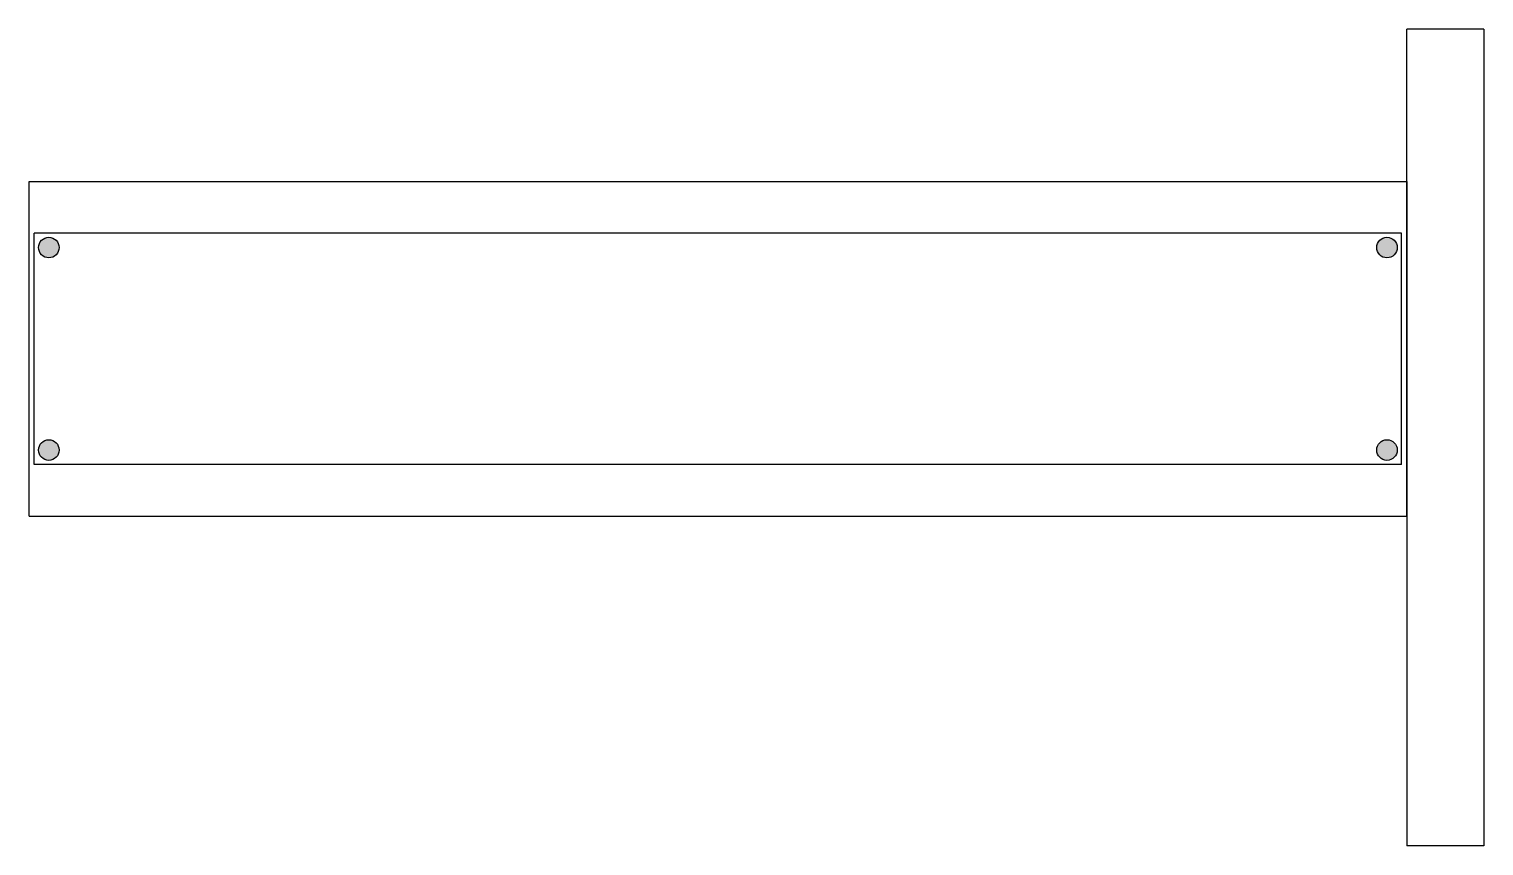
# Model space of a CAD drawing. Header units: metres. Extents: x -331 to 2982, y 362 to 2539.
# Drawn here: x 2870.948 to 2873.776, y 1397.988 to 1399.575 of the extents above; entities that cross this region are included whole.
import ezdxf

# ---------------------------------------------------------------- set-up
doc = ezdxf.new("R2010")
doc.units = ezdxf.units.M
doc.layers.add('Div', color=251, linetype='Continuous')
doc.layers.add('Pis', color=251, linetype='Continuous')

msp = doc.modelspace()

# ---------------------------------------------------------------- hatches: boundary and pattern name
at = {"layer": 'Pis'}
for points in [[(2870.9867, 1399.1706, 1), (2870.9867, 1399.1306, 1)], [(2873.5874, 1399.1706, -1), (2873.5874, 1399.1306, -1)], [(2870.9867, 1398.7771, 1), (2870.9867, 1398.7371, 1)], [(2873.5874, 1398.7771, -1), (2873.5874, 1398.7371, -1)]]:
    msp.add_hatch(color=256, dxfattribs=at).paths.add_polyline_path(points)

# ---------------------------------------------------------------- linework, layer by layer
at = {"layer": 'Div', "lineweight": 0}
for p, q in [((2873.7758, 1399.5751), (2873.6258, 1399.5751)), ((2873.6258, 1398.6288), (2873.6258, 1399.5751)), ((2873.7758, 1399.5751), (2873.7758, 1397.9879)), ((2873.6258, 1399.2788), (2873.6258, 1397.9879)), ((2873.7758, 1397.9879), (2873.6258, 1397.9879))]:
    msp.add_line(p, q, dxfattribs=at)
at = {"layer": 'Pis'}
for p, q in [((2873.7758, 1399.5751), (2873.6258, 1399.5751)), ((2873.6258, 1398.6288), (2873.6258, 1399.5751)), ((2873.7758, 1399.5751), (2873.7758, 1397.9879)), ((2870.9483, 1398.6288), (2870.9483, 1399.2788)), ((2870.9483, 1399.2788), (2873.6258, 1399.2788)), ((2873.6258, 1399.2788), (2873.6258, 1397.9879)), ((2873.6157, 1399.1788), (2870.9584, 1399.1788)), ((2870.9584, 1398.7288), (2870.9584, 1399.1788)), ((2873.6157, 1398.7288), (2873.6157, 1399.1788)), ((2873.6157, 1398.7288), (2870.9584, 1398.7288)), ((2870.9483, 1398.6288), (2873.6258, 1398.6288)), ((2873.7758, 1397.9879), (2873.6258, 1397.9879))]:
    msp.add_line(p, q, dxfattribs=at)
for centre in [(2870.9867, 1399.1506), (2873.5874, 1399.1506), (2870.9867, 1398.7571), (2873.5874, 1398.7571)]:
    msp.add_circle(centre, 0.02, dxfattribs=at)

doc.saveas('drawing.dxf')
